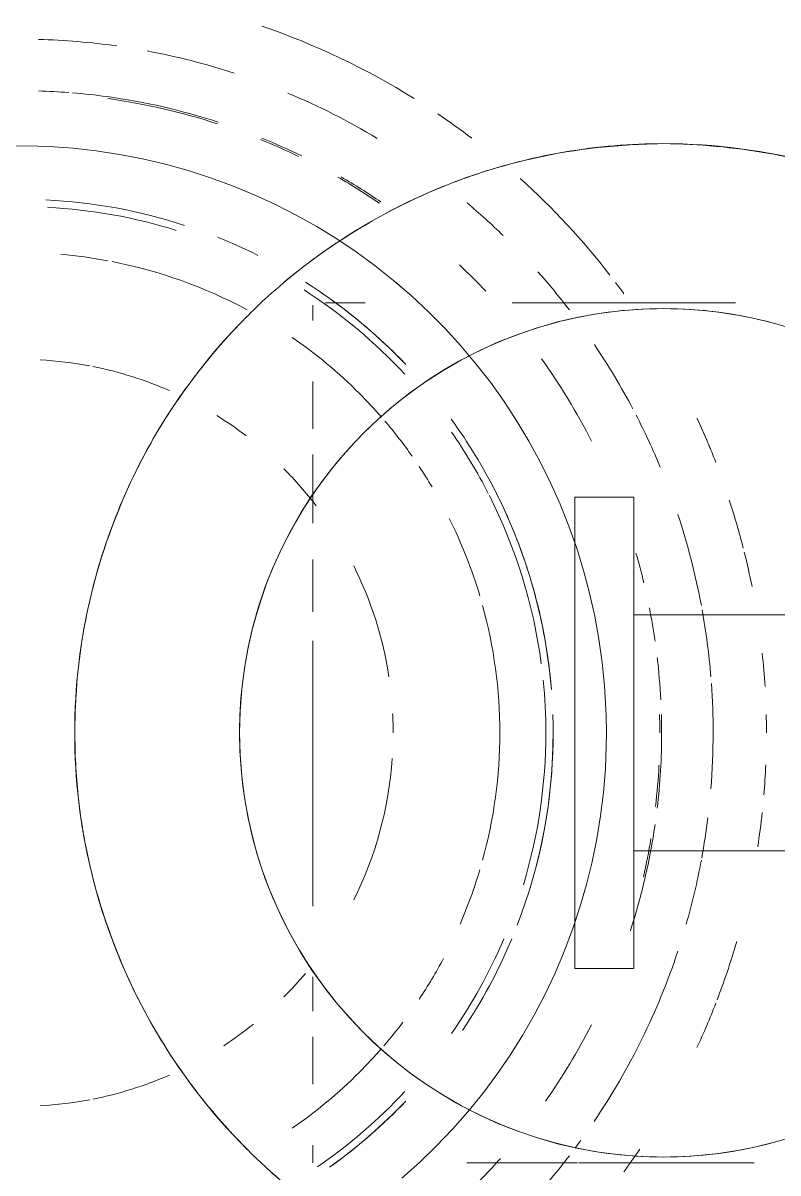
# Model space of a CAD drawing. Header units: millimetres. Extents: x -4000 to 187956, y -58990 to 162485.
# Drawn here: x 80434.18 to 80466.23, y 7503.49 to 7552.29 of the extents above; entities that cross this region are included whole.
import ezdxf

# ---------------------------------------------------------------- set-up
doc = ezdxf.new("R2010")
doc.units = ezdxf.units.MM
doc.layers.add('P-SANR-FIXT', color=6, linetype='Continuous', lineweight=9)

# ---------------------------------------------------------------- blocks, each defined once
blk = doc.blocks.new('C307 - C307-V892-FFS - TANG 1')
at = {"layer": 'P-SANR-FIXT', "color": 250}
for p, q in [((-5, -116.937), (-5, -123.937)), ((5, -123.937), (5, -116.937)), ((-10, -123.937), (-10, -126.437)), ((0, -123.937), (-10, -123.937)), ((10, -123.937), (0, -123.937)), ((10, -126.437), (10, -123.937)), ((-10, -126.437), (0, -126.437)), ((0, -126.437), (10, -126.437))]:
    blk.add_line(p, q, dxfattribs=at)
at = {"layer": 'P-SANR-FIXT', "color": 90}
for p, q in [((18.24, -126.264), (18.24, -118.822)), ((-18.24, -119.612), (-18.24, -127.727)), ((-2.982, -125.273), (-3.968, -125.412)), ((-2.982, -125.273), (-3.968, -125.412)), ((-1.99, -125.174), (-2.982, -125.273)), ((-0.996, -125.114), (-1.99, -125.174)), ((-0.731, -125.109), (-0.996, -125.114)), ((0, -125.094), (-0.731, -125.109)), ((0, -125.094), (-0.731, -125.109)), ((0.538, -125.1), (0, -125.094)), ((0.538, -125.1), (0, -125.094)), ((1.533, -125.142), (0.538, -125.1)), ((1.533, -125.142), (0.538, -125.1)), ((2.526, -125.223), (1.533, -125.142)), ((2.526, -125.223), (1.533, -125.142)), ((3.515, -125.344), (2.526, -125.223)), ((3.515, -125.344), (2.526, -125.223)), ((4.498, -125.504), (3.515, -125.344)), ((-5.92, -125.808), (-6.883, -126.064)), ((-4.948, -125.591), (-5.92, -125.808)), ((-4.948, -125.591), (-5.92, -125.808)), ((-3.968, -125.412), (-4.948, -125.591)), ((-3.968, -125.412), (-4.948, -125.591)), ((5.474, -125.703), (4.498, -125.504)), ((6.441, -125.942), (5.474, -125.703)), ((6.441, -125.942), (5.474, -125.703)), ((-7.834, -126.359), (-8.774, -126.691)), ((-7.834, -126.359), (-8.774, -126.691)), ((-6.883, -126.064), (-7.834, -126.359)), ((7.398, -126.218), (6.441, -125.942)), ((7.398, -126.218), (6.441, -125.942)), ((8.343, -126.533), (7.398, -126.218)), ((8.343, -126.533), (7.398, -126.218)), ((18.24, -127.727), (18.24, -126.317)), ((-8.774, -126.691), (-9.699, -127.06)), ((-8.774, -126.691), (-9.699, -127.06)), ((9.275, -126.886), (8.343, -126.533)), ((9.275, -126.886), (8.343, -126.533)), ((-9.863, -127.134), (-10.608, -127.467)), ((-9.863, -127.134), (-10.608, -127.467)), ((-9.699, -127.06), (-9.863, -127.134)), ((-9.699, -127.06), (-9.863, -127.134)), ((10.192, -127.275), (9.275, -126.886)), ((10.192, -127.275), (9.275, -126.886)), ((11.092, -127.701), (10.192, -127.275)), ((11.092, -127.701), (10.192, -127.275)), ((-18.24, -127.727), (-18.24, -129.104)), ((-10.608, -127.467), (-11.501, -127.909)), ((-10.608, -127.467), (-11.501, -127.909)), ((11.975, -128.162), (11.092, -127.701)), ((11.975, -128.162), (11.092, -127.701)), ((18.24, -131.017), (18.24, -127.727)), ((-11.501, -127.909), (-12.375, -128.386)), ((-11.501, -127.909), (-12.375, -128.386)), ((12.839, -128.659), (11.975, -128.162)), ((12.839, -128.659), (11.975, -128.162)), ((-12.375, -128.386), (-13.23, -128.899)), ((-12.375, -128.386), (-13.23, -128.899)), ((13.682, -129.189), (12.839, -128.659)), ((13.682, -129.189), (12.839, -128.659)), ((-13.23, -128.899), (-14.063, -129.444)), ((-13.23, -128.899), (-14.063, -129.444)), ((14.503, -129.753), (13.682, -129.189)), ((14.503, -129.753), (13.682, -129.189)), ((-14.063, -129.444), (-14.874, -130.023)), ((-14.063, -129.444), (-14.874, -130.023)), ((15.301, -130.349), (14.503, -129.753)), ((15.301, -130.349), (14.503, -129.753)), ((-14.874, -130.023), (-15.661, -130.634)), ((-14.874, -130.023), (-15.661, -130.634)), ((-15.661, -130.634), (-16.422, -131.276)), ((-15.661, -130.634), (-16.422, -131.276)), ((16.075, -130.977), (15.301, -130.349)), ((16.075, -130.977), (15.301, -130.349)), ((16.823, -131.635), (16.075, -130.977)), ((-16.422, -131.276), (-17.158, -131.947)), ((-16.422, -131.276), (-17.158, -131.947)), ((17.544, -132.322), (16.823, -131.635)), ((-17.158, -131.947), (-17.866, -132.648)), ((-17.158, -131.947), (-17.866, -132.648)), ((-17.866, -132.648), (-18.546, -133.376)), ((-17.866, -132.648), (-18.546, -133.376)), ((18.237, -133.038), (17.544, -132.322)), ((18.237, -133.038), (17.544, -132.322)), ((18.9, -133.781), (18.237, -133.038)), ((18.9, -133.781), (18.237, -133.038)), ((-18.546, -133.376), (-19.196, -134.131)), ((-18.546, -133.376), (-18.976, -133.877)), ((-19.196, -134.131), (-19.815, -134.912)), ((-19.196, -134.131), (-19.815, -134.912)), ((-19.158, -134.088), (-19.196, -134.131)), ((-18.976, -133.877), (-19.158, -134.088)), ((-19.815, -134.912), (-20.403, -135.716)), ((-19.815, -134.912), (-20.403, -135.716)), ((-18.24, -135.338), (-18.24, -137.033)), ((-20.403, -135.716), (-20.957, -136.543)), ((-20.403, -135.716), (-20.957, -136.543)), ((-20.957, -136.543), (-21.479, -137.392)), ((-20.957, -136.543), (-21.479, -137.392)), ((-21.479, -137.392), (-21.966, -138.261)), ((-21.479, -137.392), (-21.966, -138.261)), ((-17.5, -137.555), (-18.153, -137.555)), ((-12.897, -137.555), (-14.914, -137.555)), ((-12.897, -137.555), (-14.914, -137.555)), ((-10.359, -137.555), (-11.816, -137.555)), ((-10.359, -137.555), (-11.816, -137.555)), ((-8.895, -137.555), (-10.359, -137.555)), ((-8.895, -137.555), (-10.133, -137.555)), ((-5.131, -137.555), (-7.353, -137.555)), ((-5.131, -137.555), (-6.98, -137.555)), ((0, -137.555), (-3.903, -137.555)), ((0, -137.555), (-3.558, -137.555)), ((3.558, -137.555), (0, -137.555)), ((7.353, -137.555), (0, -137.555)), ((6.98, -137.555), (3.903, -137.555)), ((11.816, -137.555), (10.359, -137.555)), ((11.816, -137.555), (10.359, -137.555)), ((14.914, -137.555), (12.897, -137.555)), ((14.914, -137.555), (12.897, -137.555)), ((18.141, -137.555), (17.5, -137.555)), ((18.24, -137.555), (18.141, -137.555)), ((18.24, -137.555), (18.141, -137.555)), ((-21.966, -138.261), (-22.418, -139.149)), ((-21.966, -138.261), (-22.418, -139.149)), ((-22.418, -139.149), (-22.834, -140.054)), ((-22.418, -139.149), (-22.834, -140.054)), ((-22.834, -140.054), (-23.213, -140.975)), ((-22.834, -140.054), (-23.213, -140.975)), ((-23.213, -140.975), (-23.555, -141.911)), ((-23.213, -140.975), (-23.555, -141.911)), ((-23.555, -141.911), (-23.86, -142.859)), ((-23.555, -141.911), (-23.86, -142.859)), ((-23.86, -142.859), (-24.126, -143.819)), ((-23.86, -142.859), (-24.126, -143.819)), ((-24.126, -143.819), (-24.354, -144.789)), ((-24.126, -143.819), (-24.354, -144.789)), ((-24.354, -144.789), (-24.543, -145.767)), ((-24.354, -144.789), (-24.543, -145.767)), ((-24.543, -145.767), (-24.693, -146.752)), ((-24.693, -146.752), (-24.803, -147.742)), ((-24.803, -147.742), (-24.874, -148.735)), ((-24.803, -147.742), (-24.874, -148.735)), ((-24.874, -148.735), (-24.904, -149.731)), ((-24.874, -148.735), (-24.904, -149.731)), ((-24.904, -149.731), (-24.895, -150.727)), ((-24.904, -149.731), (-24.895, -150.727))]:
    blk.add_line(p, q, dxfattribs=at)
at = {"layer": 'P-SANR-FIXT', "color": 253}
for p, q in [((-5.684, -123.937), (-8.66, -123.937)), ((0, -123.937), (-5, -123.937)), ((5, -123.937), (0, -123.937)), ((8.66, -123.937), (5.684, -123.937)), ((-8.66, -126.437), (-0.883, -126.437)), ((0, -126.437), (8.499, -126.437))]:
    blk.add_line(p, q, dxfattribs=at)
at = {"layer": 'P-SANR-FIXT', "color": 254}
for p, q in [((0, -123.937), (-5.684, -123.937)), ((0, -123.937), (-5, -123.937)), ((5, -123.937), (0, -123.937)), ((5.684, -123.937), (0, -123.937)), ((-0.883, -126.437), (0, -126.437)), ((8.499, -126.437), (8.66, -126.437))]:
    blk.add_line(p, q, dxfattribs=at)
at = {"layer": 'P-SANR-FIXT', "color": 90, "flags": 128}
for points in [[(-0.731, -125.109), (-0.996, -125.114), (-1.99, -125.174), (-2.982, -125.273)], [(5.474, -125.703), (4.498, -125.504), (3.515, -125.344)], [(-5.92, -125.808), (-6.883, -126.064), (-7.834, -126.359)], [(17.544, -132.322), (16.823, -131.635), (16.075, -130.977)], [(-24.543, -145.767), (-24.693, -146.752), (-24.803, -147.742)]]:
    blk.add_lwpolyline(points, dxfattribs=at)
at = {"layer": 'P-SANR-FIXT', "color": 250}
for radius, start, end in [(18, 123.8599, 180), (18, 360, 56.1401), (18, 180, 360), (25, 198.0468, 203.344), (25, 318.0232, 323.3239), (25, 216.7035, 220.0963), (25, 258.017, 263.2928), (25, 276.7203, 281.9932)]:
    blk.add_arc((0, -122.671), radius, start, end, dxfattribs=at)
at = {"layer": 'P-SANR-FIXT', "color": 254}
for centre, radius, start, end in [((0, -150), 48.136, 121.3087, 141.4286), ((0, -122.671), 25, 165, 180), ((0, -122.671), 18, 165, 180), ((0, -122.671), 18, 0, 15), ((0, -122.671), 25, 180, 189.6301), ((0, -122.671), 18, 180, 195), ((0, -122.671), 18, 345, 360), ((0, -122.671), 18, 267.6449, 270)]:
    blk.add_arc(centre, radius, start, end, dxfattribs=at)
at = {"layer": 'P-SANR-FIXT', "color": 90}
for radius, start, end in [(31.698, 93.5463, 96.1258), (31.698, 93.5463, 96.1258), (31.698, 90, 91.4133), (31.698, 90, 91.4133), (31.698, 85.2264, 87.5472), (31.698, 85.2264, 87.5472), (31.698, 81.213, 83.8742), (31.698, 81.213, 83.8742), (31.698, 101.2876, 103.9872), (31.698, 101.2876, 103.9872), (31.698, 104.3143, 108.1429), (31.698, 104.3143, 108.1429), (31.698, 71.3098, 73.7693), (31.698, 69.0471, 71.2967), (31.698, 69.0471, 71.2967), (31.698, 111.223, 114.9203), (31.698, 65.0797, 68.777), (31.698, 65.0797, 68.777), (31.698, 112.3365, 114.9203), (29.434, 94.6333, 100.2085), (29.434, 90, 94.0666), (29.434, 85.3667, 90), (29.434, 79.5959, 82.9762), (29.434, 100.5794, 108.3532), (29.434, 73.9761, 79.4206), (29.434, 55.9222, 71.6468), (29.434, 112.5065, 117.2613), (27.248, 92.957, 96.7517), (27.248, 90, 91.6441), (27.17, 90, 91.6489), (27.248, 83.2483, 90), (27.17, 83.3964, 87.1079), (27.248, 98.1978, 101.2105), (27.248, 76.5277, 81.8022), (27.17, 76.9974, 80.4905), (27.248, 103.4992, 106.26), (27.248, 72.0401, 76.5277), (31.698, 54, 56.1252), (31.698, 54, 56.1252), (31.698, 126, 127.078), (31.698, 126, 127.078), (29.434, 117.836, 124.0299), (31.698, 127.7736, 137.9096), (31.698, 127.7736, 137.9096), (27.248, 117.0172, 125.6224), (27.248, 54.9818, 62.9499), (29.434, 53.2225, 54), (29.434, 127.5574, 131.6416), (29.434, 47.6118, 52.4426), (22.642, 94.6539, 116.6672), (22.642, 94.6539, 106.8827), (22.642, 94.6539, 106.8827), (22.332, 90, 95.7247), (22.642, 90, 91.9786), (22.642, 90, 91.9786), (22.642, 90, 91.9786), (22.642, 68.8748, 90), (22.642, 73.1173, 90), (22.642, 73.1173, 90), (22.332, 73.2056, 90), (22.332, 97.5221, 116.7909), (22.642, 108, 116.6672), (22.642, 108, 116.6672), (22.642, 56.1111, 67.277), (22.642, 56.1111, 67.277), (22.642, 56.1111, 67.277), (29.434, 135.8053, 139.8273), (22.642, 116.6803, 126), (22.642, 116.6803, 126), (22.642, 116.6803, 126), (20.377, 90, 105.3925), (20.377, 74.6075, 90), (22.332, 55.1633, 66.9623), (27.248, 43.8599, 48.4868), (27.248, 133.4417, 136.7676), (22.332, 117.0498, 124.8367), (20.377, 106.564, 116.524), (20.377, 66.5391, 73.436), (31.698, 142.7503, 145.9547), (20.377, 56.3326, 61.9839), (20.377, 120.8029, 123.6674), (31.698, 148.1062, 161.0876), (31.698, 148.1062, 161.0876), (22.642, 133.649, 147.6173), (22.332, 132.9483, 147.2978), (22.642, 133.649, 144), (22.642, 133.649, 144), (20.377, 125.1563, 130.4837), (22.332, 34.4518, 47.0517), (22.642, 35.5145, 46.351), (22.642, 36, 46.351), (22.642, 36, 46.351), (15.849, 90, 92.937), (15.849, 90, 92.937), (15.849, 63.427, 86.034), (15.849, 63.427, 86.034), (20.377, 49.3331, 52.9692), (27.248, 145.7597, 149.9594), (20.377, 131.1, 135), (15.849, 98.5999, 116.573), (15.849, 98.5999, 116.573), (20.377, 45, 48.9), (29.434, 148.9729, 157.2614), (27.17, 145.8119, 150.2147), (20.377, 135, 145.4276), (20.377, 34.5724, 45), (15.849, 127.4317, 135), (15.849, 127.4317, 135), (27.248, 153.9349, 157.8515), (15.849, 45, 49.891), (15.849, 45, 49.891), (27.17, 154.1963, 157.9165), (22.642, 153.4769, 158.2422), (22.642, 153.4769, 158.2422), (22.642, 153.4769, 158.2422), (20.377, 151.7472, 168.9041), (15.849, 142.6868, 148.1478), (15.849, 142.6868, 148.1478), (15.849, 33.1111, 38.7535), (15.849, 33.1111, 38.7535), (29.434, 162, 169.409), (27.248, 162, 172.2061), (27.17, 162, 172.1048), (22.642, 162, 177.2016), (22.642, 162, 177.2016), (22.642, 162, 177.2016), (22.332, 162.695, 176.9824), (15.849, 156.3786, 168.7322), (15.849, 156.3786, 168.7322), (15.849, 11.2678, 23.6214), (15.849, 11.2678, 23.6214), (29.434, 171.9598, 178.4583), (27.248, 172.2061, 175.2789), (20.377, 169.4379, 175.0999), (15.849, 169.2116, 176.8719), (15.849, 169.2116, 176.8719), (15.849, 3.1281, 10.7884), (15.849, 3.1281, 10.7884), (27.248, 175.6297, 178.3346)]:
    blk.add_arc((0, -150), radius, start, end, dxfattribs=at)
at = {"layer": 'P-SANR-FIXT', "color": 253}
for radius, start, end in [(25, 189.6301, 198.0468), (18, 195, 267.6449), (18, 270, 345), (25, 203.344, 216.7035), (25, 225, 239.963), (25, 300.0426, 315), (25, 240, 258.017), (25, 281.9932, 300), (25, 263.2928, 276.7203)]:
    blk.add_arc((0, -122.671), radius, start, end, dxfattribs=at)
at = {"layer": 'P-SANR-FIXT', "color": 250}
blk.add_open_spline([(-25, -122.671), (-24.982, -121.156), (-24.709, -118.208), (-23.619, -114.084), (-21.738, -110.097), (-20.077, -107.705), (-19.145, -106.594)], degree=3, dxfattribs=at)
blk.add_open_spline([(25, -122.671), (24.982, -124.186), (24.708, -127.134), (23.619, -131.257), (21.742, -135.24), (19.255, -138.824), (16.151, -141.901), (12.582, -144.429), (8.609, -146.261), (4.893, -147.279), (1.673, -147.656), (-2.042, -147.697), (-6.476, -147.021), (-10.84, -145.322), (-13.9, -143.508), (-16.1, -141.852), (-18.112, -139.973), (-20.426, -137.277), (-23.824, -131.682), (-24.956, -126.458), (-25, -122.671)], degree=3, knots=[0, 0, 0, 0, 0.055556, 0.111111, 0.166667, 0.222222, 0.277778, 0.333333, 0.388889, 0.444444, 0.479167, 0.513889, 0.583333, 0.652778, 0.6875, 0.722222, 0.756944, 0.791667, 0.861111, 1, 1, 1, 1], dxfattribs=at)
blk = doc.blocks.new('C307 - C307-V945-FFS - TANG 1')
at = {"layer": 'P-SANR-FIXT', "color": 250}
for p, q in [((-5, -116.937), (-5, -123.937)), ((5, -123.937), (5, -116.937)), ((-10, -123.937), (-10, -126.437)), ((0, -123.937), (-10, -123.937)), ((10, -123.937), (0, -123.937)), ((10, -126.437), (10, -123.937)), ((-10, -126.437), (0, -126.437)), ((0, -126.437), (10, -126.437))]:
    blk.add_line(p, q, dxfattribs=at)
at = {"layer": 'P-SANR-FIXT', "color": 90}
for p, q in [((18.24, -126.264), (18.24, -118.822)), ((-18.24, -119.612), (-18.24, -127.727)), ((-2.982, -125.273), (-3.968, -125.412)), ((-2.982, -125.273), (-3.968, -125.412)), ((-1.99, -125.174), (-2.982, -125.273)), ((0, -125.094), (-0.731, -125.109)), ((0, -125.094), (-0.731, -125.109)), ((0.538, -125.1), (0, -125.094)), ((0.538, -125.1), (0, -125.094)), ((1.533, -125.142), (0.538, -125.1)), ((1.533, -125.142), (0.538, -125.1)), ((4.498, -125.504), (3.515, -125.344)), ((-4.948, -125.591), (-5.92, -125.808)), ((-3.968, -125.412), (-4.948, -125.591)), ((5.474, -125.703), (4.498, -125.504)), ((6.441, -125.942), (5.474, -125.703)), ((-7.834, -126.359), (-8.774, -126.691)), ((7.398, -126.218), (6.441, -125.942)), ((7.398, -126.218), (6.441, -125.942)), ((8.343, -126.533), (7.398, -126.218)), ((8.343, -126.533), (7.398, -126.218)), ((18.24, -127.727), (18.24, -126.317)), ((-8.774, -126.691), (-9.699, -127.06)), ((9.275, -126.886), (8.343, -126.533)), ((-9.863, -127.134), (-10.608, -127.467)), ((-9.863, -127.134), (-10.608, -127.467)), ((-9.699, -127.06), (-9.863, -127.134)), ((10.192, -127.275), (9.275, -126.886)), ((11.092, -127.701), (10.192, -127.275)), ((11.092, -127.701), (10.192, -127.275)), ((-18.24, -127.727), (-18.24, -129.104)), ((-10.608, -127.467), (-11.501, -127.909)), ((11.975, -128.162), (11.092, -127.701)), ((11.975, -128.162), (11.092, -127.701)), ((18.24, -131.017), (18.24, -127.727)), ((-11.501, -127.909), (-12.375, -128.386)), ((12.839, -128.659), (11.975, -128.162)), ((12.839, -128.659), (11.975, -128.162)), ((-12.375, -128.386), (-13.23, -128.899)), ((-12.375, -128.386), (-13.23, -128.899)), ((-13.23, -128.899), (-14.063, -129.444)), ((-13.23, -128.899), (-14.063, -129.444)), ((-14.063, -129.444), (-14.874, -130.023)), ((-14.063, -129.444), (-14.874, -130.023)), ((15.301, -130.349), (14.503, -129.753)), ((-14.874, -130.023), (-15.661, -130.634)), ((-14.874, -130.023), (-15.661, -130.634)), ((-15.661, -130.634), (-16.422, -131.276)), ((-15.661, -130.634), (-16.422, -131.276)), ((16.075, -130.977), (15.301, -130.349)), ((16.075, -130.977), (15.301, -130.349)), ((16.823, -131.635), (16.075, -130.977)), ((16.823, -131.635), (16.075, -130.977)), ((-16.422, -131.276), (-17.158, -131.947)), ((-16.422, -131.276), (-17.158, -131.947)), ((17.544, -132.322), (16.823, -131.635)), ((17.544, -132.322), (16.823, -131.635)), ((-17.158, -131.947), (-17.866, -132.648)), ((-17.158, -131.947), (-17.866, -132.648)), ((-17.866, -132.648), (-18.546, -133.376)), ((-17.866, -132.648), (-18.546, -133.376)), ((18.237, -133.038), (17.544, -132.322)), ((18.237, -133.038), (17.544, -132.322)), ((18.9, -133.781), (18.237, -133.038)), ((18.9, -133.781), (18.237, -133.038)), ((-18.546, -133.376), (-19.196, -134.131)), ((-18.546, -133.376), (-18.976, -133.877)), ((-19.196, -134.131), (-19.815, -134.912)), ((-19.196, -134.131), (-19.815, -134.912)), ((-19.158, -134.088), (-19.196, -134.131)), ((-18.976, -133.877), (-19.158, -134.088)), ((-19.815, -134.912), (-20.403, -135.716)), ((-19.815, -134.912), (-20.403, -135.716)), ((-18.24, -135.338), (-18.24, -137.033)), ((-20.403, -135.716), (-20.957, -136.543)), ((-20.403, -135.716), (-20.957, -136.543)), ((-20.957, -136.543), (-21.479, -137.392)), ((-20.957, -136.543), (-21.479, -137.392)), ((-21.479, -137.392), (-21.966, -138.261)), ((-21.479, -137.392), (-21.966, -138.261)), ((-17.5, -137.555), (-18.153, -137.555)), ((-12.897, -137.555), (-14.914, -137.555)), ((-12.897, -137.555), (-14.914, -137.555)), ((-10.359, -137.555), (-11.816, -137.555)), ((-10.359, -137.555), (-11.816, -137.555)), ((-8.895, -137.555), (-10.359, -137.555)), ((-8.895, -137.555), (-10.133, -137.555)), ((-5.131, -137.555), (-7.353, -137.555)), ((-5.131, -137.555), (-6.98, -137.555)), ((0, -137.555), (-3.903, -137.555)), ((0, -137.555), (-3.558, -137.555)), ((3.558, -137.555), (0, -137.555)), ((7.353, -137.555), (0, -137.555)), ((6.98, -137.555), (3.903, -137.555)), ((11.816, -137.555), (10.359, -137.555)), ((11.816, -137.555), (10.359, -137.555)), ((14.914, -137.555), (12.897, -137.555)), ((14.914, -137.555), (12.897, -137.555)), ((18.141, -137.555), (17.5, -137.555)), ((18.24, -137.555), (18.141, -137.555)), ((18.24, -137.555), (18.141, -137.555)), ((-21.966, -138.261), (-22.418, -139.149)), ((-21.966, -138.261), (-22.418, -139.149)), ((-22.418, -139.149), (-22.834, -140.054)), ((-22.418, -139.149), (-22.834, -140.054)), ((-22.834, -140.054), (-23.213, -140.975)), ((-22.834, -140.054), (-23.213, -140.975)), ((-23.213, -140.975), (-23.555, -141.911)), ((-23.213, -140.975), (-23.555, -141.911)), ((-23.555, -141.911), (-23.86, -142.859)), ((-23.555, -141.911), (-23.86, -142.859)), ((-23.86, -142.859), (-24.126, -143.819)), ((-23.86, -142.859), (-24.126, -143.819)), ((-24.126, -143.819), (-24.354, -144.789)), ((-24.126, -143.819), (-24.354, -144.789)), ((-24.354, -144.789), (-24.543, -145.767)), ((-24.354, -144.789), (-24.543, -145.767)), ((-24.543, -145.767), (-24.693, -146.752)), ((-24.543, -145.767), (-24.693, -146.752)), ((-24.693, -146.752), (-24.803, -147.742)), ((-24.693, -146.752), (-24.803, -147.742)), ((-24.803, -147.742), (-24.874, -148.735)), ((-24.803, -147.742), (-24.874, -148.735)), ((-24.874, -148.735), (-24.904, -149.731)), ((-24.874, -148.735), (-24.904, -149.731)), ((-24.904, -149.731), (-24.895, -150.727)), ((-24.904, -149.731), (-24.895, -150.727))]:
    blk.add_line(p, q, dxfattribs=at)
at = {"layer": 'P-SANR-FIXT', "color": 253}
for p, q in [((-5.684, -123.937), (-8.66, -123.937)), ((0, -123.937), (-5, -123.937)), ((5, -123.937), (0, -123.937)), ((8.66, -123.937), (5.684, -123.937)), ((-8.66, -126.437), (-0.883, -126.437)), ((0, -126.437), (8.499, -126.437))]:
    blk.add_line(p, q, dxfattribs=at)
at = {"layer": 'P-SANR-FIXT', "color": 254}
for p, q in [((0, -123.937), (-5.684, -123.937)), ((0, -123.937), (-5, -123.937)), ((5, -123.937), (0, -123.937)), ((5.684, -123.937), (0, -123.937)), ((-0.883, -126.437), (0, -126.437)), ((8.499, -126.437), (8.66, -126.437))]:
    blk.add_line(p, q, dxfattribs=at)
at = {"layer": 'P-SANR-FIXT', "color": 90, "flags": 128}
for points in [[(-0.731, -125.109), (-0.996, -125.114), (-1.99, -125.174), (-2.982, -125.273)], [(-0.731, -125.109), (-0.996, -125.114), (-1.99, -125.174)], [(6.441, -125.942), (5.474, -125.703), (4.498, -125.504), (3.515, -125.344), (2.526, -125.223), (1.533, -125.142)], [(3.515, -125.344), (2.526, -125.223), (1.533, -125.142)], [(-3.968, -125.412), (-4.948, -125.591), (-5.92, -125.808), (-6.883, -126.064), (-7.834, -126.359)], [(-5.92, -125.808), (-6.883, -126.064), (-7.834, -126.359)], [(-7.834, -126.359), (-8.774, -126.691), (-9.699, -127.06), (-9.863, -127.134)], [(10.192, -127.275), (9.275, -126.886), (8.343, -126.533)], [(-10.608, -127.467), (-11.501, -127.909), (-12.375, -128.386)], [(15.301, -130.349), (14.503, -129.753), (13.682, -129.189), (12.839, -128.659)], [(14.503, -129.753), (13.682, -129.189), (12.839, -128.659)]]:
    blk.add_lwpolyline(points, dxfattribs=at)
at = {"layer": 'P-SANR-FIXT', "color": 250}
for radius, start, end in [(18, 123.8599, 180), (18, 360, 56.1401), (18, 180, 360), (25, 198.0468, 203.344), (25, 318.0232, 323.3239), (25, 216.7035, 220.0963), (25, 258.017, 263.2928), (25, 276.7203, 281.9932)]:
    blk.add_arc((0, -122.671), radius, start, end, dxfattribs=at)
at = {"layer": 'P-SANR-FIXT', "color": 254}
for centre, radius, start, end in [((0, -150), 48.136, 121.3087, 141.4286), ((0, -122.671), 25, 165, 180), ((0, -122.671), 18, 165, 180), ((0, -122.671), 18, 0, 15), ((0, -122.671), 25, 180, 189.6301), ((0, -122.671), 18, 180, 195), ((0, -122.671), 18, 345, 360), ((0, -122.671), 18, 267.6449, 270)]:
    blk.add_arc(centre, radius, start, end, dxfattribs=at)
at = {"layer": 'P-SANR-FIXT', "color": 90}
for radius, start, end in [(31.698, 93.5463, 96.1258), (31.698, 93.5463, 96.1258), (31.698, 90, 91.4133), (31.698, 90, 91.4133), (31.698, 85.2264, 87.5472), (31.698, 85.2264, 87.5472), (31.698, 81.213, 83.8742), (31.698, 81.213, 83.8742), (31.698, 101.2876, 103.9872), (31.698, 101.2876, 103.9872), (31.698, 104.3143, 108.1429), (31.698, 104.3143, 108.1429), (31.698, 71.3098, 73.7693), (31.698, 69.0471, 71.2967), (31.698, 69.0471, 71.2967), (31.698, 111.223, 114.9203), (31.698, 65.0797, 68.777), (31.698, 65.0797, 68.777), (31.698, 112.3365, 114.9203), (29.434, 94.6333, 100.2085), (29.434, 90, 94.0666), (29.434, 85.3667, 90), (29.434, 79.5959, 82.9762), (29.434, 100.5794, 108.3532), (29.434, 73.9761, 79.4206), (29.434, 55.9222, 71.6468), (29.434, 112.5065, 117.2613), (27.248, 92.957, 96.7517), (27.248, 90, 91.6441), (27.17, 90, 91.6489), (27.248, 83.2483, 90), (27.17, 83.3964, 87.1079), (27.248, 98.1978, 101.2105), (27.248, 76.5277, 81.8022), (27.17, 76.9974, 80.4905), (27.248, 103.4992, 106.26), (27.248, 72.0401, 76.5277), (31.698, 54, 56.1252), (31.698, 54, 56.1252), (31.698, 126, 127.078), (31.698, 126, 127.078), (29.434, 117.836, 124.0299), (31.698, 127.7736, 137.9096), (31.698, 127.7736, 137.9096), (27.248, 117.0172, 125.6224), (27.248, 54.9818, 62.9499), (29.434, 53.2225, 54), (29.434, 127.5574, 131.6416), (29.434, 47.6118, 52.4426), (22.642, 94.6539, 116.6672), (22.642, 94.6539, 106.8827), (22.642, 94.6539, 106.8827), (22.332, 90, 95.7247), (22.642, 90, 91.9786), (22.642, 90, 91.9786), (22.642, 90, 91.9786), (22.642, 68.8748, 90), (22.642, 73.1173, 90), (22.642, 73.1173, 90), (22.332, 73.2056, 90), (22.332, 97.5221, 116.7909), (22.642, 108, 116.6672), (22.642, 108, 116.6672), (22.642, 56.1111, 67.277), (22.642, 56.1111, 67.277), (22.642, 56.1111, 67.277), (29.434, 135.8053, 139.8273), (22.642, 116.6803, 126), (22.642, 116.6803, 126), (22.642, 116.6803, 126), (20.377, 90, 105.3925), (20.377, 74.6075, 90), (22.332, 55.1633, 66.9623), (27.248, 43.8599, 48.4868), (27.248, 133.4417, 136.7676), (22.332, 117.0498, 124.8367), (20.377, 106.564, 116.524), (20.377, 66.5391, 73.436), (31.698, 142.7503, 145.9547), (20.377, 56.3326, 61.9839), (20.377, 120.8029, 123.6674), (31.698, 148.1062, 161.0876), (31.698, 148.1062, 161.0876), (22.642, 133.649, 147.6173), (22.332, 132.9483, 147.2978), (22.642, 133.649, 144), (22.642, 133.649, 144), (20.377, 125.1563, 130.4837), (22.332, 34.4518, 47.0517), (22.642, 35.5145, 46.351), (22.642, 36, 46.351), (22.642, 36, 46.351), (15.849, 90, 92.937), (15.849, 90, 92.937), (15.849, 63.427, 86.034), (15.849, 63.427, 86.034), (20.377, 49.3331, 52.9692), (27.248, 145.7597, 149.9594), (20.377, 131.1, 135), (15.849, 98.5999, 116.573), (15.849, 98.5999, 116.573), (20.377, 45, 48.9), (29.434, 148.9729, 157.2614), (27.17, 145.8119, 150.2147), (20.377, 135, 145.4276), (20.377, 34.5724, 45), (15.849, 127.4317, 135), (15.849, 127.4317, 135), (27.248, 153.9349, 157.8515), (15.849, 45, 49.891), (15.849, 45, 49.891), (27.17, 154.1963, 157.9165), (22.642, 153.4769, 158.2422), (22.642, 153.4769, 158.2422), (22.642, 153.4769, 158.2422), (20.377, 151.7472, 168.9041), (15.849, 142.6868, 148.1478), (15.849, 142.6868, 148.1478), (15.849, 33.1111, 38.7535), (15.849, 33.1111, 38.7535), (29.434, 162, 169.409), (27.248, 162, 172.2061), (27.17, 162, 172.1048), (22.642, 162, 177.2016), (22.642, 162, 177.2016), (22.642, 162, 177.2016), (22.332, 162.695, 176.9824), (15.849, 156.3786, 168.7322), (15.849, 156.3786, 168.7322), (15.849, 11.2678, 23.6214), (15.849, 11.2678, 23.6214), (29.434, 171.9598, 178.4583), (27.248, 172.2061, 175.2789), (20.377, 169.4379, 175.0999), (15.849, 169.2116, 176.8719), (15.849, 169.2116, 176.8719), (15.849, 3.1281, 10.7884), (15.849, 3.1281, 10.7884), (27.248, 175.6297, 178.3346)]:
    blk.add_arc((0, -150), radius, start, end, dxfattribs=at)
at = {"layer": 'P-SANR-FIXT', "color": 253}
for radius, start, end in [(25, 189.6301, 198.0468), (18, 195, 267.6449), (18, 270, 345), (25, 203.344, 216.7035), (25, 225, 239.963), (25, 300.0426, 315), (25, 240, 258.017), (25, 281.9932, 300), (25, 263.2928, 276.7203)]:
    blk.add_arc((0, -122.671), radius, start, end, dxfattribs=at)
at = {"layer": 'P-SANR-FIXT', "color": 250}
blk.add_open_spline([(-25, -122.671), (-24.982, -121.156), (-24.709, -118.208), (-23.619, -114.084), (-21.738, -110.097), (-20.077, -107.705), (-19.145, -106.594)], degree=3, dxfattribs=at)
blk.add_open_spline([(25, -122.671), (24.982, -124.186), (24.708, -127.134), (23.619, -131.257), (21.742, -135.24), (19.255, -138.824), (16.151, -141.901), (12.582, -144.429), (8.609, -146.261), (4.893, -147.279), (1.673, -147.656), (-2.042, -147.697), (-6.476, -147.021), (-10.84, -145.322), (-13.9, -143.508), (-16.1, -141.852), (-18.112, -139.973), (-20.426, -137.277), (-23.824, -131.682), (-24.956, -126.458), (-25, -122.671)], degree=3, knots=[0, 0, 0, 0, 0.055556, 0.111111, 0.166667, 0.222222, 0.277778, 0.333333, 0.388889, 0.444444, 0.479167, 0.513889, 0.583333, 0.652778, 0.6875, 0.722222, 0.756944, 0.791667, 0.861111, 1, 1, 1, 1], dxfattribs=at)
blk = doc.blocks.new('CMF2_NHAXUONG_A_rvt-1-FFS - TANG 1')
at = {"layer": 'P-SANR-FIXT', "color": 250, "lineweight": 9}
for name, rotation in [('C307 - C307-V892-FFS - TANG 1', 269.9999999999983), ('C307 - C307-V945-FFS - TANG 1', 269.9999999999976)]:
    blk.add_blockref(name, (80584.046, 7522.171), dxfattribs=dict(at, rotation=rotation))

msp = doc.modelspace()

# ---------------------------------------------------------------- block references
at = {"lineweight": 5}
msp.add_blockref('CMF2_NHAXUONG_A_rvt-1-FFS - TANG 1', (0, 0), dxfattribs=at)

doc.saveas('drawing.dxf')
